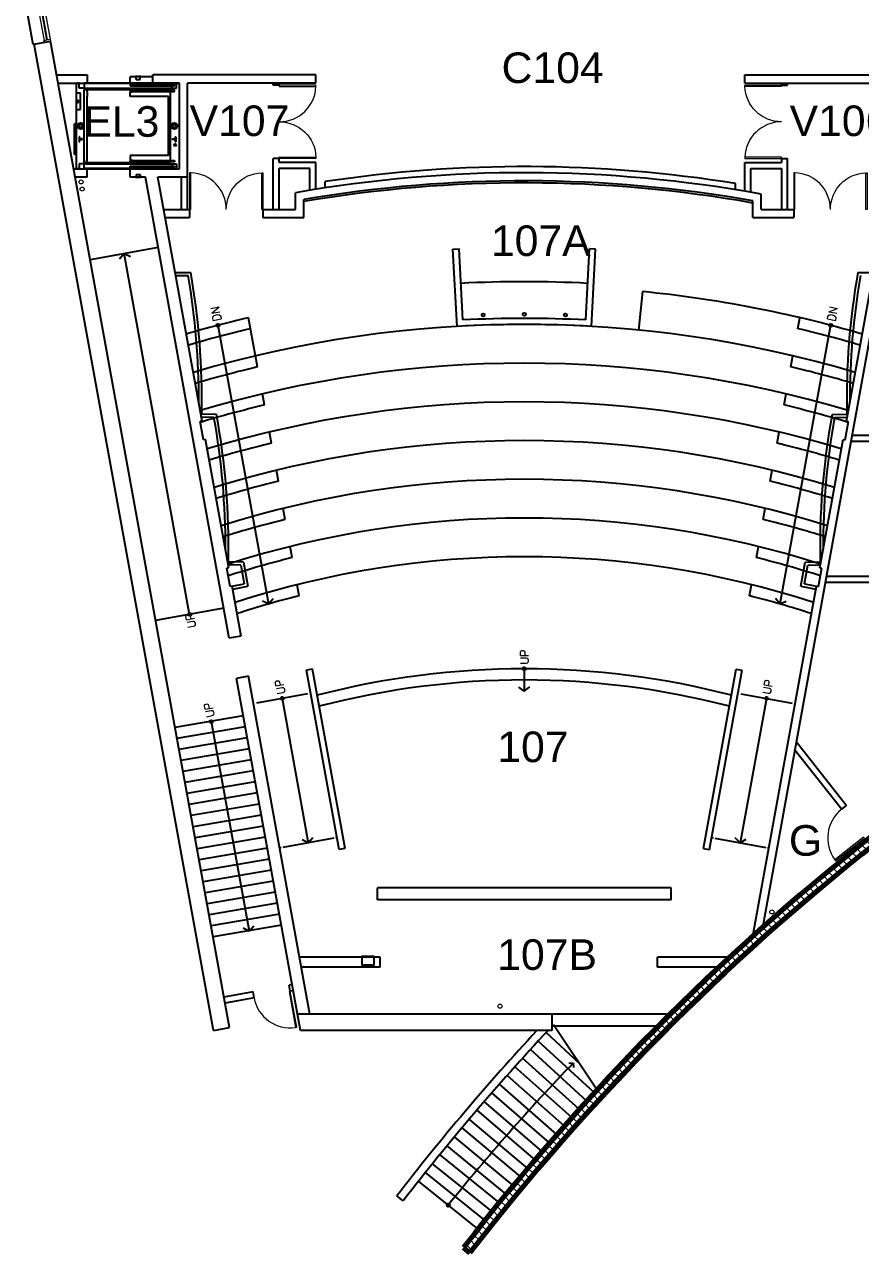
# Model space of a CAD drawing. Header units: inches. Extents: x 727 to 5370, y 324 to 3824.
# Drawn here: x 863 to 1684, y 324 to 1530 of the extents above; entities that cross this region are included whole.
import ezdxf

# ---------------------------------------------------------------- set-up
doc = ezdxf.new("R2010")
doc.units = ezdxf.units.IN
doc.header["$LTSCALE"] = 48
doc.header["$MEASUREMENT"] = 0
for name, color, linetype, lineweight in [('A-DOOR', 4, 'Continuous', 13), ('A-FLOR-EVTR', 1, 'Continuous', 25), ('A-WALL-EXTR', 6, 'Continuous', 70), ('A-WALL-JAMB', 6, 'Continuous', 5), ('A-Wall-Patt', 8, 'Continuous', 20), ('P-EQPM-2', 2, 'Continuous', 13)]:
    doc.layers.add(name, color=color, linetype=linetype, lineweight=lineweight)
for name, color, linetype in [('A-FLOR-CASE', 3, 'Continuous'), ('A-FLOR-STRS', 4, 'Continuous'), ('A-GLAZ', 3, 'Continuous'), ('A-PFLR-TEXT', 7, 'Continuous'), ('A-WALL', 5, 'Continuous')]:
    doc.layers.add(name, color=color, linetype=linetype)
doc.styles.add('RomanS', font='romans.shx')
doc.styles.get("Standard").update_dxf_attribs({"font": 'arial.ttf'})

# ---------------------------------------------------------------- blocks, each defined once
blk = doc.blocks.new('d_dr90')
blk.add_lwpolyline([(0, 0), (0.03333333333330302, 0), (0.03333333333330302, 0.9999999999990905), (0, 0.9999999999990905)], close=True)
blk.add_arc((0, 0), 0.9999999999989999, 0, 88.0908475670036)
blk = doc.blocks.new('A$C7A9028EA')
at = {"layer": 'A-Wall-Patt'}
h = blk.add_hatch(dxfattribs=at)
h.set_pattern_fill('ANSI31', color=256, scale=47.99999999999999, angle=0.000175673779527604, style=0)
h.set_pattern_definition([(45.00017567377953, (0, 0), (-4.24265369539997, 4.242627678798714), [])])
edge = h.paths.add_edge_path()
edge.add_line((-3316.285303762432, -121.1310064175342), (-3311.324620622994, -114.7685654897276))
edge.add_arc((-4736.279047016419, -1955.871696002941), 2328.122817740458, 38.243769848273985, 52.26128487211628, ccw=False)
edge.add_line((-2907.808066826567, -514.7437595978029), (-2914.097603098422, -519.6984656510103))
edge.add_arc((-4732.653829824955, -1952.568739082453), 2315.224388747091, 38.23515475429488, 52.28291406863107)
at = {"layer": 'A-WALL-EXTR'}
blk.add_line((-3311.324620622994, -114.7685654897276), (-3316.285303762432, -121.1310064175342), dxfattribs=at)
for centre, radius, start, end in [((-4735.982635341411, -1955.533620988789), 2327.67404256865, 38.24176835901765, 52.26196135842351), ((-4732.653829824975, -1952.568739082471), 2315.224388747119, 38.23515475429492, 52.28291406863095)]:
    blk.add_arc(centre, radius, start, end, dxfattribs=at)

msp = doc.modelspace()

# ---------------------------------------------------------------- linework, layer by layer
at = {"layer": 'A-FLOR-CASE'}
for p, q in [((1158.222900326575, 1370.00561543032), (1158.222900326575, 1376.07479458308)), ((1561.077623964242, 1368.115982019617), (1561.077623964242, 1374.194090290495))]:
    msp.add_line(p, q, dxfattribs=at)
at = {"layer": 'A-FLOR-CASE', "ltscale": 10}
for p, q in [((1283.679758032659, 1309.845845606413), (1289.671529722778, 1310.159966623671)), ((1287.659446532898, 1233.934386069377), (1283.679758032659, 1309.845845606413)), ((1293.336274924109, 1240.255963572276), (1289.671529722778, 1310.159966623671)), ((1413.970223549749, 1240.255593698233), (1417.629402188945, 1310.165320886337)), ((1423.62120014621, 1309.851701308956), (1417.629402188945, 1310.165320886337)), ((1419.64755264213, 1233.93395026608), (1423.62120014621, 1309.851701308956))]:
    msp.add_line(p, q, dxfattribs=at)
for centre in [(1313.292076739788, 1245.131195872489), (1353.653254077879, 1245.835856995736), (1394.014652181588, 1245.131195872489)]:
    msp.add_circle(centre, 1.5, dxfattribs=at)
at = {"layer": 'A-FLOR-CASE'}
for centre, radius, start, end in [((1353.649721821159, 89.79361372021958), 1301.042243280912, 80.8260649500043, 98.63897478098123), ((1353.649721821159, 89.79361372021958), 1285.042243280912, 79.94192306930132, 99.69596751660552), ((1353.649721821157, 89.79361372022686), 1188.042243280905, 86.99864192425133, 93.00100672816943)]:
    msp.add_arc(centre, radius, start, end, dxfattribs=at)
at = {"layer": 'A-FLOR-CASE', "ltscale": 10}
for radius, start, end in [(1146.042243280905, 86.69864669278421, 93.30097494451876), (1152.042243280905, 86.99864192425133, 93.00100672816943)]:
    msp.add_arc((1353.649721821157, 89.79361372022686), radius, start, end, dxfattribs=at)
at = {"layer": 'A-FLOR-EVTR'}
for p, q in [((916.9729157269567, 1472.720204469678), (915.2229160069564, 1472.720204640145)), ((916.9729152642585, 1467.970205229678), (916.9729157269567, 1472.720204469678)), ((1007.72290119478, 1472.59519564971), (921.7229149547811, 1472.595204026979)), ((921.7229149547811, 1472.595204026979), (921.722914492083, 1467.84520478698)), ((924.709760654323, 1472.845202747832), (966.7097543249574, 1472.845194859059)), ((977.1965799994978, 1479.345203357556), (972.1965807994975, 1479.345202870505)), ((972.1965807994975, 1479.345202870505), (972.1965808482028, 1478.845202950505)), ((972.6965810117272, 1476.345203399211), (972.6965807653842, 1478.874132184315)), ((972.6965810117272, 1476.345203399211), (976.6965803717276, 1476.345203788851)), ((976.6965803717276, 1476.345203788851), (976.6965801258993, 1478.868845788291)), ((977.1965799994978, 1479.345203357556), (977.196580048203, 1478.845203437556)), ((1007.722900732082, 1467.84519640971), (1007.72290119478, 1472.59519564971)), ((1012.222900486957, 1472.720195191365), (1013.972900206957, 1472.720195020896)), ((1012.222900024259, 1467.970195951364), (1012.222900486957, 1472.720195191365)), ((918.2229145650326, 1462.845205927915), (914.2229152050322, 1462.845206317555)), ((921.7229145042584, 1467.97020476698), (916.9729152642585, 1467.970205229678)), ((918.2229130064716, 1446.845208487915), (918.2229145650326, 1462.845205927915)), ((921.722914492083, 1467.84520478698), (1007.722900732082, 1467.84519640971)), ((921.8479143503209, 1466.595204974803), (1006.22290085032, 1466.595196755825)), ((921.8479073611452, 1394.845216454803), (921.8479143503209, 1466.595204974803)), ((924.2229139703204, 1466.595204743455), (924.222913726795, 1464.095205143454)), ((924.722913646795, 1464.095205094749), (924.222913726795, 1464.095205143454)), ((924.722913646795, 1464.095205094749), (924.7229132084494, 1459.59520581475)), ((1010.222900673018, 1471.345195606185), (966.8125447552802, 1471.345199834793)), ((966.8125447552802, 1471.345199834793), (966.812544633518, 1470.095200034793)), ((966.812544633518, 1470.095200034793), (1010.222900551255, 1470.095195806185)), ((1010.472900097263, 1465.845196461833), (966.8320864784037, 1465.845200712889)), ((966.8320864784037, 1465.845200712889), (966.8320863566414, 1464.59520091289)), ((966.8320863566414, 1464.59520091289), (1010.4728999755, 1464.595196661832)), ((966.8320863079362, 1464.09520099289), (968.8320859879368, 1464.09520079807)), ((966.8320858695906, 1459.595201712889), (966.8320863079362, 1464.09520099289)), ((1006.22290085032, 1466.595196755825), (1006.222893861144, 1394.845208235825)), ((1007.722900744258, 1467.97019638971), (1012.222900024259, 1467.970195951364)), ((1010.222900551255, 1470.095195806185), (1010.222900673018, 1471.345195606185)), ((1010.4728999755, 1464.595196661832), (1010.472900097263, 1465.845196461833)), ((916.222914203162, 1455.845207242735), (914.2229145231613, 1455.845207437555)), ((914.2229143283412, 1453.845207757555), (916.2229140083418, 1453.845207562735)), ((916.2229140083418, 1453.845207562735), (916.222914203162, 1455.845207242735)), ((924.2229132884495, 1459.595205863454), (924.2229076630156, 1401.845215103454)), ((924.2229132884495, 1459.595205863454), (924.7229132084494, 1459.59520581475)), ((1004.34790046845, 1459.59519805847), (966.8320858695906, 1459.595201712889)), ((1004.347894843016, 1401.845207298469), (1004.34790046845, 1459.59519805847)), ((914.2229136464712, 1446.845208877556), (918.2229130064716, 1446.845208487915)), ((914.2229122705485, 1432.720165918516), (912.2229122705485, 1432.720166113336)), ((912.2229093482447, 1402.720166113336), (912.2229122705485, 1432.720166113336)), ((915.8229118197332, 1430.720211301699), (916.5979315055483, 1430.720211226205)), ((917.0353629838819, 1420.220165244555), (916.7228630338823, 1420.220165274995)), ((916.7228630338823, 1420.220165274995), (916.7228625468315, 1415.220166074994)), ((916.7228625468315, 1415.220166074994), (917.0353624968311, 1415.220166044554)), ((917.2228627468858, 1418.09516556629), (917.2228629356177, 1420.032665256289)), ((917.2228624850959, 1415.40766599629), (917.2228626738279, 1417.345165686289)), ((918.2541244683816, 1417.907665495834), (917.4103626986207, 1417.907665578025)), ((917.4103626620918, 1417.532665638025), (918.2541244318527, 1417.532665555835)), ((920.2228622607972, 1418.032665284059), (918.254124480557, 1418.032665475835)), ((918.254124480557, 1418.032665475835), (918.2541244683816, 1417.907665495834)), ((918.2541244318527, 1417.532665555835), (918.2541244196764, 1417.407665575834)), ((918.2541244196764, 1417.407665575834), (920.2228621999166, 1417.407665384059)), ((920.2228621999166, 1417.407665384059), (920.2228622607972, 1418.032665284059)), ((1008.222943418877, 1418.03265671196), (1010.191705008637, 1418.032656520183)), ((1008.222943357996, 1417.407656811961), (1008.222943418877, 1418.03265671196)), ((1010.191704947756, 1417.407656620184), (1008.222943357996, 1417.407656811961)), ((1010.191705008637, 1418.032656520183), (1010.191704996461, 1417.907656540183)), ((1010.191704996461, 1417.907656540183), (1011.035442956701, 1417.907656457995)), ((1011.035442920172, 1417.532656517995), (1010.191704959932, 1417.532656600183)), ((1010.191704959932, 1417.532656600183), (1010.191704947756, 1417.407656620184)), ((1011.222942944965, 1418.09515640973), (1011.222943133697, 1420.03265609973)), ((1011.222942683175, 1415.40765683973), (1011.222942871907, 1417.345156529731)), ((1011.410443121961, 1420.220156051466), (1011.722943071962, 1420.220156021025)), ((1011.722942584911, 1415.220156821025), (1011.41044263491, 1415.220156851466)), ((1011.722943071962, 1420.220156021025), (1011.722942584911, 1415.220156821025)), ((914.2229093482447, 1402.720165918516), (912.2229093482447, 1402.720166113336)), ((924.2229076630156, 1401.845215103454), (924.7229075830155, 1401.845215054749)), ((924.72290714467, 1397.345215774749), (924.7229075830155, 1401.845215054749)), ((966.8320802441567, 1401.84521095289), (966.8320798058112, 1397.345211672889)), ((1004.347894843016, 1401.845207298469), (966.8320802441567, 1401.84521095289)), ((916.9729075445084, 1388.720217909678), (915.2229078245082, 1388.720218080145)), ((921.7229072472064, 1393.470216686979), (916.9729080072066, 1393.470217149677)), ((916.9729080072066, 1393.470217149677), (916.9729075445084, 1388.720217909678)), ((921.7229067966837, 1388.84521742698), (921.7229072593818, 1393.595216666979)), ((921.7229072593818, 1393.595216666979), (1007.722893499382, 1393.59520828971)), ((1007.722893036684, 1388.84520904971), (921.7229067966837, 1388.84521742698)), ((921.8479073611452, 1394.845216454803), (1006.222893861144, 1394.845208235825)), ((924.22290722467, 1397.345215823454), (924.2229069811447, 1394.845216223453)), ((924.2229069811447, 1394.845216223454), (924.22290722467, 1397.345215823454)), ((924.72290714467, 1397.345215774749), (924.22290722467, 1397.345215823454)), ((924.7097524475212, 1388.595217176031), (966.7097453378792, 1388.595199604806)), ((966.8125368407091, 1390.095212834794), (966.8125369624722, 1391.345212634793)), ((966.8125369624722, 1391.345212634793), (1010.222892880209, 1391.345208406185)), ((1010.222892758447, 1390.095208606184), (966.8125368407091, 1390.095212834794)), ((966.8320798058112, 1397.345211672889), (968.8320794858118, 1397.345211478069)), ((966.8320796353437, 1395.595211952889), (966.8320797571068, 1396.84521175289)), ((966.8320797571068, 1396.84521175289), (1010.472893375965, 1396.845207501832)), ((1010.472893254202, 1395.595207701832), (966.8320796353437, 1395.595211952889)), ((1007.722893499382, 1393.59520828971), (1007.722893036684, 1388.84520904971)), ((1007.722893487206, 1393.470208309711), (1012.222892767206, 1393.470207871365)), ((1010.222892880209, 1391.345208406185), (1010.222892758447, 1390.095208606184)), ((1010.472893375965, 1396.845207501832), (1010.472893254202, 1395.595207701832)), ((1012.222892767206, 1393.470207871365), (1012.222892304508, 1388.720208631365)), ((1012.222892304508, 1388.720208631365), (1013.972892024508, 1388.720208460897)), ((972.1965906617734, 1380.095219070505), (972.196590613069, 1380.595218990506)), ((977.1965898617736, 1380.095219557556), (972.1965906617734, 1380.095219070505)), ((972.6965902895436, 1383.09521863921), (976.696589649544, 1383.09521902885)), ((972.6965902895436, 1383.09521863921), (972.6965905358866, 1380.566289854104)), ((976.696589649544, 1383.09521902885), (976.6965898953722, 1380.57157702941)), ((977.1965898130684, 1380.595219477555), (977.1965898617736, 1380.095219557556))]:
    msp.add_line(p, q, dxfattribs=at)
for centre, radius in [((918.222911434952, 1430.712187259674), 2.999999519999987), ((918.222911434952, 1430.712187259674), 1.624999739999977), ((1010.222896714951, 1430.712178297945), 2.999999519999987), ((1010.222896714951, 1430.712178297945), 1.62499974000002), ((1010.93972812115, 1412.105895490839), 0.9999998399999958)]:
    msp.add_circle(centre, radius, dxfattribs=at)
for centre, radius, start, end in [((917.0353629656183, 1420.032665274553), 0.1874999700000071, 359.9999944187883, 89.99999441878829), ((917.0353625150965, 1415.407666014553), 0.1874999699999648, 269.9999944187883, 359.9999944187883), ((917.4103627168861, 1418.095165548026), 0.1874999699999648, 179.9999944187883, 269.9999944187883), ((917.4103626438282, 1417.345165668024), 0.1874999700000494, 89.99999441878829, 179.9999944187883), ((1011.035442974965, 1418.095156427995), 0.1874999700000494, 269.9999944187883, 359.9999944187883), ((1011.035442901908, 1417.345156547994), 0.1874999700000071, 359.9999944187883, 89.99999441878829), ((1011.410443103698, 1420.032656081465), 0.1874999700000494, 89.99999441878829, 179.9999944187883), ((1011.410442653176, 1415.407656821466), 0.1874999699999648, 179.9999944187883, 269.9999944187883)]:
    msp.add_arc(centre, radius, start, end, dxfattribs=at)
at = {"layer": 'A-FLOR-STRS'}
for p, q in [((994.4038494574552, 1311.526287210423), (927.4974400563242, 1299.379999600777)), ((960.9506533503418, 1305.453144965667), (956.4326717738304, 1300.118613615068)), ((960.9506533503427, 1305.453144965667), (967.0345868144595, 1302.582177967809)), ((1025.254520882174, 951.2427376927462), (960.9506533503436, 1305.453144965669)), ((1053.049355819773, 1235.042693105805), (1102.720349407721, 961.4357886729176)), ((1089.953351479262, 1205.085973441587), (1083.156626595465, 1242.524943783266)), ((1654.251154194516, 1235.042696067523), (1604.580163302325, 961.4357911452444)), ((1622.176753008093, 1231.687681534468), (1624.144110200466, 1242.524640338746)), ((1091.920938354825, 1194.247749453071), (1089.953351479262, 1205.085973441586)), ((1615.379853527238, 1194.247749448706), (1617.347384914711, 1205.085667786483)), ((1098.71848135598, 1156.80427260686), (1096.750701467074, 1167.643559786976)), ((1608.582310525459, 1156.804272602607), (1610.550034497296, 1167.643251769006)), ((1105.516737363149, 1119.356868249746), (1103.548743357425, 1130.197334867511)), ((1601.784054517665, 1119.356868245607), (1603.751992146733, 1130.197024318071)), ((1112.315786247629, 1081.905096419977), (1110.347553826225, 1092.746876322852)), ((1594.98500563256, 1081.905096415951), (1596.95318118371, 1092.74656305459)), ((1119.115720284715, 1044.448448829786), (1117.147221324272, 1055.291696932025)), ((1588.185071594849, 1044.448448825873), (1590.153513153498, 1055.291380735959)), ((1125.91664666144, 1006.986335051848), (1123.947848430126, 1017.831231652947)), ((1581.3841452175, 1006.98633504805), (1583.352885472983, 1017.830912294982)), ((1132.718690619019, 969.5180652094514), (1130.749554791264, 980.3648214213754)), ((1574.582101259296, 969.5180652057661), (1576.551178489366, 980.3644986381132)), ((1102.720349407723, 961.4357886729194), (1107.238330984234, 966.7703200235183)), ((1604.580163302323, 961.4357911452462), (1600.062181673253, 966.7703224513316)), ((1058.70772558274, 957.3158814975704), (991.8013161816089, 945.1695938879238)), ((1102.720349407722, 961.4357886729194), (1096.636415943605, 964.3067556707774)), ((1604.580163302324, 961.4357911452462), (1610.664096738155, 964.3067582030471)), ((1145.79467973837, 897.4904511035111), (1139.891173747674, 896.4187155867749)), ((1171.864467300701, 720.2975835361722), (1139.891173747674, 896.4187155867749)), ((1177.767974080768, 721.3693147047506), (1145.79467973837, 897.4904511035102)), ((1353.650395886089, 897.8358570008513), (1353.650396571641, 875.7620513796355)), ((1529.532747871746, 721.3688297332828), (1561.506182092679, 897.4900933675208)), ((1535.436253862425, 720.2970942164502), (1567.409688083357, 896.4183578506872)), ((1561.506182092679, 897.4900933675208), (1567.409688083357, 896.4183578506872)), ((1141.047703527845, 873.2528942336658), (1090.867849340421, 864.1418608915847)), ((1115.957776434133, 868.6973775626248), (1141.679324480026, 727.0132148410175)), ((1353.650396571643, 875.7620513796364), (1348.177123613133, 879.6735703966224)), ((1353.650396571643, 875.7620513796364), (1359.048582948389, 880.203781459024)), ((1591.343016329167, 868.697508888139), (1565.621363925188, 727.0133651118904)), ((1566.253115869115, 873.25238483462), (1616.432916789219, 864.142632941659)), ((1077.888961628802, 851.6582485519175), (1010.852851837185, 840.22645027417)), ((1046.403592162391, 845.942349413057), (1083.735559701704, 640.3035296351682)), ((1079.85380192015, 840.8351527549894), (1012.817692128532, 829.4033544772419)), ((1081.818642211497, 830.0120569580613), (1014.782532419878, 818.5802586803138)), ((1083.783482502843, 819.1889611611332), (1016.747372711225, 807.7571628833857)), ((1085.748322794189, 808.3658653642051), (1018.712213002572, 796.9340670864576)), ((1087.713163085537, 797.542769567277), (1020.677053293918, 786.1109712895286)), ((1089.678003376883, 786.719673770348), (1022.641893585264, 775.2878754926005)), ((1091.642843668229, 775.896577973419), (1024.606733876612, 764.4647796956715)), ((1093.607683959576, 765.0734821764909), (1026.571574167958, 753.6416838987425)), ((1095.572524250922, 754.250386379561), (1028.536414459304, 742.8185881018144)), ((1097.53736454227, 743.4272905826328), (1030.501254750651, 731.9954923048845)), ((1099.502204833616, 732.6041947857038), (1032.466095041998, 721.1723965079564)), ((1166.769251573739, 731.5687315120595), (1116.589397386316, 722.4576981699774)), ((1141.679324480027, 727.0132148410194), (1135.595391015911, 729.8841818388773)), ((1141.679324480028, 727.0132148410194), (1146.19730605654, 732.3477461916191)), ((1169.721004963591, 732.104597096315), (1168.245128268756, 731.8366643042036)), ((1537.579716199505, 732.1041077766031), (1539.055586967457, 731.8361749375808)), ((1540.531463465127, 731.5682410583722), (1590.711264385231, 722.4584891654113)), ((1565.621363925189, 727.0133651118895), (1560.62218330226, 731.8998337095127)), ((1565.621363925189, 727.0133651118895), (1571.408658026776, 730.4432229632212)), ((1101.467045124962, 721.7810989887748), (1034.430935333345, 710.3493007110274)), ((1115.1135206913, 722.1897653778324), (1113.637643996331, 721.9218325856964)), ((1177.767974080768, 721.3693147047506), (1171.864467300701, 720.2975835361722)), ((1529.532747871746, 721.3688297332828), (1535.436253862425, 720.2970942164502)), ((1592.1871408829, 722.1905552862027), (1593.662909239592, 721.9226410391466)), ((1103.431885416309, 710.9580031918467), (1036.395775624691, 699.5262049140983)), ((1105.396725707656, 700.1349073949168), (1038.360615916037, 688.7031091171702)), ((1107.361565999002, 689.3118115979887), (1040.325456207384, 677.8800133202403)), ((1109.326406290349, 678.4887158010597), (1042.290296498731, 667.0569175233122)), ((1111.291246581695, 667.6656200041307), (1044.255136790077, 656.2338217263832)), ((1113.256087942523, 656.8425244013533), (1046.219978150904, 645.4107261236059)), ((1115.220930102362, 646.0194289436331), (1048.184818442252, 634.5876303266768)), ((1083.735559701705, 640.30352963517), (1077.651626237587, 643.174496633028)), ((1083.735559701705, 640.30352963517), (1088.253541278216, 645.6380609857688)), ((1382.286370024901, 548.539700490961), (1425.129748894668, 484.4868341318015)), ((1422.453328471483, 481.5841531183869), (1367.271708551271, 532.3777434913991)), ((1408.115315127749, 509.9242128119959), (1374.981711307461, 540.7141156834596)), ((1415.022762074707, 473.4732122860978), (1359.601263263774, 524.0049594313305)), ((1400.277255892938, 457.1462392830153), (1344.379732042037, 507.1509073384877)), ((1407.630682642214, 465.3271801338469), (1351.970547404432, 515.5959512080626)), ((1401.56013843087, 510.6906251469354), (1397.294958227828, 510.4614269505682)), ((1401.56013842387, 510.6906251544724), (1401.789336619267, 506.4254449510499)), ((1392.962646679277, 448.9305731375835), (1336.828987350871, 498.6700171473676)), ((1385.687018983402, 440.6803658800163), (1329.318482606895, 490.153470763079)), ((1371.253359700511, 424.077068625993), (1314.41886555, 473.0141739210094)), ((1371.253359700511, 424.077068625993), (1314.41886555, 473.0141739210094)), ((1378.450535913578, 432.395802467141), (1321.848386183954, 481.6014591133553)), ((1307.030087374999, 464.3918078305551), (1364.095651442046, 415.7243510663484)), ((1292.375419510607, 447.0426062908573), (1349.899280978748, 398.91771351838)), ((1356.977572086975, 407.3378366260895), (1299.682217082755, 455.73455388405)), ((1342.860936801649, 390.4641705092936), (1285.1098584656, 438.3161599109344)), ((1335.862697344414, 381.9773971141231), (1277.885696830322, 429.5554103776485)), ((1321.987159245533, 364.9049209473069), (1263.562218675112, 411.9317882251808)), ((1270.703096559247, 420.7605540933928), (1328.904719496692, 373.4575835931355)), ((1315.089885333128, 356.3359296077597), (1256.664944762708, 403.3627968856326)), ((1308.227179115225, 347.7391143566156), (1249.846279790601, 394.730532358878)), ((1293.981312840768, 329.5202217354108), (1300.343738558664, 324.5595190882059))]:
    msp.add_line(p, q, dxfattribs=at)
at = {"layer": 'A-FLOR-STRS', "ltscale": 10}
msp.add_line((1469.507151580748, 1268.153953278201), (1465.788887003746, 1230.336305168681), dxfattribs=at)
at = {"layer": 'A-FLOR-STRS'}
for centre in [(1053.049355819527, 1235.042693104793), (1654.251154194762, 1235.042696066512), (1025.254520882419, 951.2427376937576), (1353.650395885665, 897.8358569999), (1115.957776433885, 868.6973775616134), (1591.343016329167, 868.697508888139), (1046.403592162143, 845.9423494120456), (1279.036729453377, 371.2348233568155)]:
    msp.add_circle(centre, 1.499999999999998, dxfattribs=at)
at = {"layer": 'A-FLOR-STRS', "ltscale": 10}
for centre, radius, start, end in [((1353.649721821157, 89.79361372022686), 1184.042243280905, 73.73603777470187, 84.38467635999216), ((1353.649721821157, 89.79361372022686), 1184.042243280905, 103.20576656903, 106.2639105973846), ((1353.649721821157, 89.79361372022686), 1173.042243280905, 103.2331373507469, 106.3201413633542), ((1353.649721821157, 89.79361372022686), 1146.042243280905, 73.53718128203347, 106.4627653735207), ((1353.649721821157, 89.79361372022686), 1108.042243280905, 73.32460273165329, 106.6753420874783), ((1353.649721821157, 89.79361372022686), 1135.042243280905, 103.3317784810642, 106.5228280730701), ((1353.651070042482, 89.79361372022686), 1135.042243280905, 73.47718531678305, 76.66822151797206), ((1353.649721821157, 89.79361372022686), 1070.042243280905, 73.09682772096714, 106.903115128785), ((1353.649721821157, 89.79361372022686), 1097.042243280905, 103.4372631850902, 106.8447744631375), ((1353.651070042482, 89.79361372022686), 1097.042243280905, 73.1552393874465, 76.5627368139524), ((1353.649721821157, 89.79361372022686), 1059.042243280905, 103.550329651053, 106.9721204843001), ((1353.649721821157, 89.79361372022686), 1032.042243280905, 72.85216223993923, 107.1477784923518), ((1353.651070042482, 89.79361372022686), 1059.042243280905, 73.02789386699438, 76.4496703479754), ((1353.649721821157, 89.79361372022686), 1021.042243280905, 103.6718262583834, 107.2220253933528), ((1353.649721821157, 89.79361372022686), 994.0422432809046, 72.58865009091055, 107.4112883584302), ((1353.651070042482, 89.79361372022686), 1021.042243280905, 72.77798949985682, 76.32817374065837), ((1353.649721821157, 89.79361372022686), 983.0422432809046, 103.8027329485572, 107.491399227493), ((1353.649721821157, 89.79361372022686), 956.0422432809046, 72.30401997154625, 107.695916008871), ((1353.651070042482, 89.79361372022686), 983.0422432809046, 72.50861625042151, 76.19726705048379), ((1353.649721821157, 89.79361372022686), 945.0422432809046, 103.9441877742619, 107.9049333029959), ((1353.649721821157, 89.79361372022686), 918.0422432809046, 71.99561916182385, 108.0043138930851), ((1353.651070042482, 89.79361372022686), 945.0422432809046, 72.09508281239246, 76.05581222476495), ((1353.649721821157, 89.79361372022686), 907.0422432809046, 104.0975201528205, 108.0984540946927), ((1353.651070042482, 89.79361372022686), 907.0422432809046, 71.90156271765277, 75.90247984620554), ((1353.649721821157, 89.79361372022686), 808.0422432809046, 75.43501136373901, 104.5648930445652), ((1353.649721821157, 89.79361372022686), 797.0422432809046, 75.375893144647, 104.6240099368233)]:
    msp.add_arc(centre, radius, start, end, dxfattribs=at)
at = {"layer": 'A-FLOR-STRS'}
for centre, radius, start, end in [((1353.651070042482, 89.79361372022686), 1173.042243280905, 73.67987158499555, 76.76686264834306), ((2833.437999782704, -870.8833755915857), 1989.728858252804, 136.0243259789316, 141.3717351056504)]:
    msp.add_arc(centre, radius, start, end, dxfattribs=at)
at = {"layer": 'A-GLAZ', "ltscale": 10}
for p, q in [((871.8312745931198, 1510.837509383351), (863.2574243474701, 1558.065563461041)), ((872.8151920995751, 1511.016131211397), (871.8312745931198, 1510.837509383351))]:
    msp.add_line(p, q, dxfattribs=at)
at = {"layer": 'A-GLAZ'}
msp.add_line((877.3895175237494, 1558.59843424439), (885.248880102904, 1515.306051275571), dxfattribs=at)
at = {"layer": 'A-WALL', "ltscale": 10}
for p, q in [((872.8151920995751, 1511.016131211397), (888.557877317693, 1513.87408135577)), ((966.7097453378792, 1388.595199604806), (1015.2229002846, 1388.595194879133)), ((924.7097516682406, 1380.59521845603), (912.7535173999622, 1380.595218456031)), ((1051.613589162173, 1147.558763255269), (1037.118665583327, 1147.840637144168)), ((1655.6891896484, 1147.557810919738), (1670.183795404626, 1147.839525717901)), ((1049.100064831841, 1144.607075032025), (1037.060337450966, 1144.841204226269)), ((1658.202682630596, 1144.606096186061), (1670.242091906547, 1144.840092185072)), ((1077.9581774319, 1002.440741426628), (1063.237379960458, 1002.74932931724)), ((1629.343092678927, 1002.438426407791), (1644.063892741095, 1002.746890686293)), ((1075.443148713497, 999.4928041775747), (1063.174505626785, 999.7499882532447)), ((1631.856946878748, 999.4904439473557), (1644.099659913856, 999.7469816102102)), ((1088.50746917197, 574.8290872720763), (1087.435738090381, 580.7325940679357)), ((1123.928509947126, 581.2594737616091), (1122.856778865537, 587.1629805574685)), ((1048.579113333624, 542.841021020874), (1064.321805393475, 545.6989724073046))]:
    msp.add_line(p, q, dxfattribs=at)
at = {"layer": 'A-WALL'}
for p, q in [((993.6873364499788, 845.2060234630171), (872.8151923864052, 1511.016131263468)), ((1064.321805393475, 545.6989724073046), (888.5578773176894, 1513.874081355769)), ((894.5539878687969, 1480.845205353509), (924.7097614336035, 1480.845202416031)), ((896.0063195577204, 1472.84520554384), (924.709760654323, 1472.845202747832)), ((914.222907972332, 1388.595218197555), (914.2229161791338, 1472.845204717555)), ((924.7097614336035, 1480.845202416031), (924.709760654323, 1472.845202747832)), ((966.7097543249574, 1472.845194859059), (966.7097543234659, 1478.845194761396)), ((989.2229003268458, 1478.845194776295), (966.7097543234659, 1478.845194761396)), ((1015.22290018553, 1472.845194891897), (966.7097543249574, 1472.845194859059)), ((1149.222900326348, 1480.84519488218), (989.2229003263483, 1480.845194776295)), ((989.2229003283373, 1472.845194942825), (989.2229003263483, 1480.845194776295)), ((1015.2229002846, 1388.595194879133), (1015.22290018553, 1472.845194891897)), ((1149.222900328337, 1472.845194982603), (1023.22290018553, 1472.845194897312)), ((1023.222900294007, 1380.595194885312), (1023.22290018553, 1472.845194897312)), ((1107.222900548612, 1470.845194815687), (1107.222900549513, 1472.845194814756)), ((1113.222900328517, 1470.845194960945), (1113.222900328674, 1472.845194966476)), ((1149.222900328337, 1472.845194982603), (1149.222900326348, 1480.84519488218)), ((1570.077623944558, 1480.845194925299), (1714.077623946563, 1480.845194780151)), ((1570.077623936781, 1472.845194937842), (1570.077623944558, 1480.845194925299)), ((1570.077623936781, 1472.845194937842), (1706.077623961569, 1472.845194788215)), ((1606.077623939108, 1470.845194878568), (1606.07762393834, 1472.845194900404)), ((1612.077623941609, 1470.84519487726), (1612.077623941067, 1472.84519489203)), ((1113.222900328517, 1470.845194960945), (1107.222900548612, 1470.845194815687)), ((1606.077623939108, 1470.845194878568), (1612.077623941609, 1470.84519487726)), ((911.3011856717421, 1388.595218482161), (924.7097524475212, 1388.595217176031)), ((924.7097516682406, 1380.59521845603), (924.7097524475212, 1388.595217176031)), ((966.7097453378792, 1380.595199604805), (966.7097453378792, 1388.595199604806)), ((1107.222900711489, 1348.84519422735), (1107.222900546749, 1398.845194815687)), ((1113.222900325258, 1398.845194961877), (1107.222900543955, 1398.845194815687)), ((1113.222900355553, 1394.845194877484), (1113.222900325258, 1398.845194961877)), ((1149.222900326348, 1394.845194878628), (1113.222900326326, 1394.845194877484)), ((1113.222900703947, 1348.845194428208), (1113.222900400996, 1388.845194877484)), ((1143.222900326403, 1388.845194878437), (1113.222900326403, 1388.845194877484)), ((1143.222900326597, 1367.625748417642), (1143.222900326403, 1388.845194878437)), ((1149.222900326588, 1368.599340299545), (1149.222900326348, 1394.845194878628)), ((1570.077623940411, 1366.62303657447), (1570.07762394067, 1394.845194878595)), ((1570.07762394067, 1394.845194878595), (1606.077623940691, 1394.845194877452)), ((1576.077623940402, 1365.5914974937), (1576.077623940614, 1388.845194878405)), ((1576.077623940614, 1388.845194878405), (1606.077623940614, 1388.845194877451)), ((1606.077623940706, 1398.845194879033), (1612.077623942579, 1398.845194877261)), ((1606.077623940743, 1398.845194879033), (1606.077623940691, 1394.845194877452)), ((1606.077623940615, 1388.845194877451), (1606.077623940099, 1348.841021020589)), ((1612.077623940273, 1348.845194436669), (1612.077623942579, 1398.845194877261)), ((981.8649859381985, 1380.595194853378), (966.7097453378792, 1380.595194841675)), ((1064.066381926514, 927.7983476881654), (981.8649859381985, 1380.595194853377)), ((1037.564874886824, 1140.959852304792), (994.0611281990741, 1380.595194862794)), ((1023.222900294007, 1380.595194885312), (994.0611281990741, 1380.595194862794)), ((1017.222900620108, 1348.845194427435), (1017.222900515497, 1380.595194739122)), ((1023.222900534474, 1348.84519443154), (1023.222900294007, 1380.595194885312)), ((1129.222900490885, 1348.845194076264), (1129.222900491864, 1365.241383623044)), ((1586.077623964608, 1348.845194435597), (1586.077623964242, 1363.807617641458)), ((1137.222900490527, 1340.841021012424), (1137.22290049149, 1358.508383476882)), ((1578.077623964804, 1340.841021020322), (1578.077623964406, 1357.117507888221)), ((999.8250691662106, 1348.845194415533), (1025.222900331341, 1348.845194432908)), ((1001.278158393556, 1340.841021020764), (1025.22290033367, 1340.841021034333)), ((1025.222900331341, 1348.845194432908), (1025.22290033367, 1340.841021034333)), ((1097.222900327616, 1348.845194429165), (1129.222900490885, 1348.845194076264)), ((1097.222900327616, 1348.845194429165), (1097.222900326685, 1340.841021025437)), ((1097.222900326685, 1340.841021025437), (1137.222900490527, 1340.841021012424)), ((1578.077623964804, 1340.841021020322), (1618.077623964804, 1340.841021021499)), ((1586.077623964608, 1348.845194435597), (1618.077623962919, 1348.845194440006)), ((1587.646547598355, 643.9942121806362), (1714.077623970196, 1340.425125498326)), ((1618.07762396385, 1348.845194438609), (1618.077623964804, 1340.841021021033)), ((1669.735648931667, 1140.959852354678), (1706.077623964797, 1341.145404758634)), ((1011.081396579255, 1286.841021026318), (1026.320765012766, 1286.841021034955)), ((1011.626020922905, 1283.841021026627), (1023.798891127836, 1283.841021033526)), ((1680.983377820872, 1286.841021022844), (1696.219127513867, 1286.841021023218)), ((1037.564874886824, 1140.959852304792), (1035.597039568052, 1140.602608631789)), ((1038.867605850765, 1122.587073774606), (1035.597039568063, 1140.602608631791)), ((1668.432918242264, 1122.587073774646), (1671.703484525024, 1140.602608631822)), ((1669.735648931667, 1140.959852354678), (1671.703484525024, 1140.602608631822)), ((1040.835441444123, 1122.944317497459), (1038.867605850766, 1122.587073774606)), ((1063.733498034598, 996.8130298219876), (1040.835441444246, 1122.94431749748)), ((1643.565994044811, 996.8073450963266), (1666.465082648907, 1122.944317497504)), ((1666.465082648908, 1122.944317497503), (1668.432918242264, 1122.587073774646)), ((1884.222900261534, 1126.845194232827), (1675.304014004088, 1126.845194232827)), ((1863.222900261068, 1120.845194232827), (1674.214765316638, 1120.845194232827)), ((1077.957431389763, 1002.43842641277), (1082.244356085513, 978.8243992963926)), ((1625.056168004638, 978.8243992875196), (1629.343092678927, 1002.438426407791)), ((1063.733498034598, 996.8130298219876), (1061.765662441241, 996.4557860991372)), ((1065.00957434877, 978.5870737746627), (1061.765662441241, 996.4557860991372)), ((1075.443148713497, 999.4928041775747), (1078.756737108997, 981.2402870989717)), ((1628.543786978958, 981.2402870932674), (1631.856946878748, 999.4904439473557)), ((1642.318636132451, 978.7395810332655), (1645.533829638167, 996.4501013734698)), ((1643.565994044811, 996.8073450963266), (1645.533829638167, 996.4501013734698)), ((1066.977409942127, 978.9443174975149), (1065.00957434877, 978.5870737746627)), ((1066.949723550809, 979.0968247510964), (1078.756737108997, 981.2402870989717)), ((1075.873395661452, 929.941810185429), (1066.977409942127, 978.9443174975149)), ((1067.485589137777, 976.1450713615504), (1082.244356085513, 978.8243992963926)), ((1577.939237836178, 635.3099737473985), (1640.350800539095, 979.0968247561232)), ((1625.056168004638, 978.8243992875196), (1639.814934954808, 976.1450713660888)), ((1628.543786978958, 981.2402870932674), (1642.318636132451, 978.7395810332655)), ((1640.350800539095, 979.0968247561232), (1642.318636132451, 978.7395810332655)), ((1649.162045504421, 982.8451942280844), (1695.222900157183, 982.8451942333295)), ((1650.251294191872, 988.8451942280863), (1695.222900157175, 988.8451942333304)), ((1075.873395661452, 929.941810185429), (1064.066381926514, 927.7983476881654)), ((1083.0182700804, 890.5850983113723), (1071.211256542827, 888.4416358499393)), ((1133.952093217332, 542.8410210213997), (1071.211256540736, 888.441635861458)), ((1143.243570653445, 558.841021021457), (1083.0182700804, 890.5850983113723)), ((1048.579113333624, 542.841021020874), (993.6873360454256, 845.2060233895745)), ((1620.692060567252, 826.0215858169668), (1669.829487878554, 763.6574347433734)), ((1619.261633735452, 818.1422455986249), (1665.116612624625, 759.9441064733574)), ((1665.116612624625, 759.9441064733574), (1669.829487878554, 763.6574347433743)), ((1497.650254650856, 682.8410210274769), (1209.650254653253, 682.8410210200545)), ((1209.650254653562, 670.8410210200545), (1209.650254653253, 682.8410210200545)), ((1497.650254650972, 670.8410210264101), (1497.650254650856, 682.8410210274769)), ((1497.650254651166, 670.8410210274778), (1209.650254653208, 670.8410210220027)), ((1212.222894217186, 614.84102102427), (1133.077249569996, 614.8410210268812)), ((1212.222894217186, 604.84102102427), (1134.892664048653, 604.8410210268212)), ((1212.222894217186, 604.84102102427), (1212.222894217186, 614.84102102427)), ((1555.484618891221, 614.841021014754), (1484.222894220592, 614.8410210165121)), ((1484.222894219763, 604.841021016513), (1484.222894220592, 614.8410210165121)), ((1544.726030176617, 604.8410210150205), (1484.222894219763, 604.841021016513)), ((1087.435738090381, 580.7325940679357), (1058.902129258139, 575.5525623680842)), ((1125.808532263467, 587.698846098263), (1122.856778865537, 587.1629805574685)), ((1126.880263345056, 581.7953393024036), (1123.928509947126, 581.2594737616091)), ((1088.50746917197, 574.8290872720763), (1059.973860339728, 569.6490555722248)), ((1496.93802496226, 558.8410210236325), (1131.047430020222, 558.8410210213833)), ((1380.644484192419, 558.8410210229176), (1380.644484192419, 542.840957585995)), ((1484.916171796073, 546.841021023557), (1380.644484192419, 546.8410210229176)), ((1380.644484192419, 542.840957585995), (1133.952093217332, 542.8410210213997)), ((1234.887632599137, 375.5948148238895), (1228.578612081216, 380.5138781139312))]:
    msp.add_line(p, q, dxfattribs=at)
msp.add_lwpolyline([(1206.222894217087, 615.3410210246802), (1194.222894217087, 615.3410210246802), (1194.222894217087, 607.3410210246802), (1206.222894217087, 607.3410210246802)], close=True, dxfattribs=at)
for centre, radius, start, end in [((1353.649721821159, 89.79361372021958), 1295.042243280912, 79.66080966466181, 99.9795641100369), ((1353.649721821159, 89.79361372021958), 1287.042243280912, 79.95771499362766, 99.68075531228425), ((3131.777102085614, -1091.814592647832), 2406.224349093555, 137.2075479126142, 142.2741979946506), ((3131.777102085614, -1091.814592647832), 2398.224349093555, 137.0303569240012, 142.2749228296493)]:
    msp.add_arc(centre, radius, start, end, dxfattribs=at)
at = {"layer": 'A-WALL', "ltscale": 10}
for centre, radius, start, end in [((317.2547652875946, 1161.839388910625), 717, 359.7917490711688, 9.796871516506071), ((317.2547652875946, 1161.839388910625), 720, 358.8859445331109, 9.997975370659722), ((2390.047843283774, 1161.830686178857), 720, 170.0013214090188, 181.113451255878), ((2390.047843283774, 1161.830686178857), 717, 170.2024227530352, 180.2077698100891), ((343.3955246017213, 1017.839169398951), 720, 358.7991007549876, 10.37943495729859), ((2363.90587478544, 1017.830686178992), 720, 169.6199557835671, 181.4263549766716), ((343.3955246017213, 1017.839169398951), 717, 359.7917490711688, 10.18361122581332), ((2363.90587478544, 1017.830686178992), 717, 169.8157794974469, 180.2077698100891)]:
    msp.add_arc(centre, radius, start, end, dxfattribs=at)
at = {"layer": 'A-WALL-JAMB'}
for p, q in [((874.0805203995697, 1560.030404216218), (882.654370463275, 1512.802350070216)), ((879.9840271676512, 1561.102135450817), (888.5578772325334, 1513.87408130485))]:
    msp.add_line(p, q, dxfattribs=at)
msp.add_lwpolyline([(882.2971267186531, 1514.770185658233), (888.2006334868265, 1515.841916892849), (888.5578772314484, 1513.874081304832), (882.654370463275, 1512.802350070216)], close=True, dxfattribs=at)
at = {"layer": 'P-EQPM-2'}
for centre in [(918.7293788226261, 1375.822978675633), (919.8020449423811, 1368.744281799492), (1596.578777053741, 659.1110502121355), (1329.763027329756, 566.567595267752)]:
    msp.add_circle(centre, 2, dxfattribs=at)

# ---------------------------------------------------------------- block references
at = {"layer": 'A-DOOR'}
for p, xscale, yscale, zscale, rotation in [((1113.222900328053, 1470.845194961876), -35.99999999994543, -35.99999999994543, 36, 89.99999999719769), ((1606.077623939107, 1470.845194878566), 36.00000000013733, -35.99999999999091, 36.00000000013733, 270.0000000008902), ((1113.222900325724, 1398.845194961876), -35.99999999994543, 35.99999999999091, 36, 269.9999999971977), ((1606.077623940504, 1398.845194879032), 36.00000000013733, 36.00000000013733, 36.00000000013733, 90), ((1025.222900331341, 1348.845194425439), 36.00000000023829, 36.00000000023829, 36.00000000023829, 359.9999999992401), ((1097.222900328082, 1348.845194428233), -35.99999999983356, 35.99999999999091, 35.99999999999999, 5.837810235220786e-09), ((1618.077623963383, 1348.845194439073), 35.99999999999091, 35.99999999999091, 35.99999999999091, 359.9999999998683), ((1690.07762396478, 1348.845194442332), 35.99999999988995, -35.99999999999091, 35.99999999988995, 180.000000001517), ((1687.396582244723, 731.6668549497826), 36.0000000000005, 36.0000000000005, 36.0000000000005, 128.2349790212602)]:
    msp.add_blockref('d_dr90', p, dxfattribs=dict(at, xscale=xscale, yscale=yscale, zscale=zscale, rotation=rotation))
at = {"layer": 'A-DOOR', "ltscale": 10, "xscale": 35.99999999999966, "yscale": 35.99999999999966, "zscale": 35.99999999999966, "rotation": 190.2894965740189}
msp.add_blockref('d_dr90', (1123.928509947124, 581.2594737616091), dxfattribs=at)
at = {"layer": 'A-WALL', "rotation": 90}
msp.add_blockref('A$C7A9028EA', (1179.222900157184, 3640.845194233117), dxfattribs=at)

# ---------------------------------------------------------------- texts
at = {"layer": 'A-FLOR-STRS', "ltscale": 10, "style": 'RomanS'}
for s, insert, char_height, width, attachment_point, rotation in [('DN', (1048.572561014676, 1238.537930894508), 8, 1.875, 1, 100.28999999999996), ('DN', (1658.727948965176, 1238.537933900335), 8, 1.875, 7, 79.71000056451582), ('UP', (1023.761364799124, 937.2252679453113), 8, 1.875, 1, 100.28949741829106), ('UP', (1349.869923665059, 902.0745370681052), 7.999999999999999, 1.875, 1, 90.00000027277261), ('UP', (1111.480981629036, 872.1926153513286), 8, 1.875, 1, 100.28949741829109), ('UP', (1587.419481847113, 873.4604278116367), 8, 1.8125, 1, 79.71046038024755), ('UP', (1041.926797357294, 849.4375872017608), 8, 1.875, 1, 100.28949741829109)]:
    msp.add_mtext(s, dxfattribs=dict(at, insert=insert, char_height=char_height, width=width, attachment_point=attachment_point, rotation=rotation))
at = {"layer": 'A-PFLR-TEXT', "ltscale": 10}
for s, p in [('C104', (1331.373490682357, 1472.923500710027)), ('EL3', (920.9981717187075, 1420.144597040314)), ('V107', (1025.226722562684, 1420.849744086122)), ('V106', (1614.035194424092, 1420.823820766475)), ('107A', (1320.898132852381, 1303.096197790457)), ('107', (1327.183349735868, 806.1940885566964)), ('G', (1613.329354012998, 714.2992083131858)), ('107B', (1327.092749790145, 602.227953721007))]:
    msp.add_text(s, height=30, dxfattribs=at).set_placement(p)

doc.saveas('drawing.dxf')
